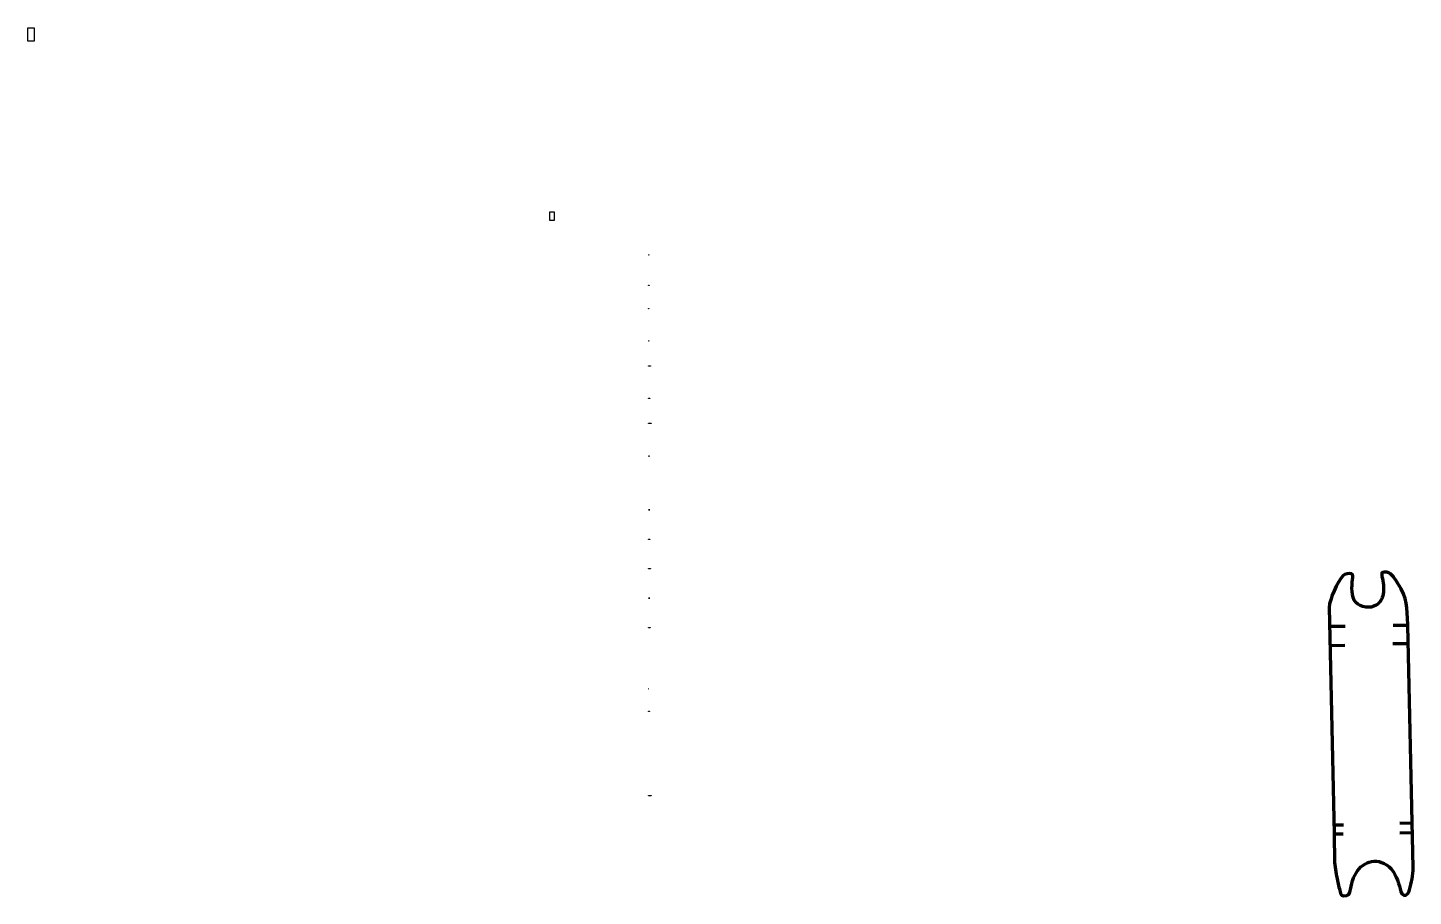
# Model space of a CAD drawing. Header units: millimetres. Extents: x -846 to 1872, y -297 to 1408.
import ezdxf

# ---------------------------------------------------------------- set-up
doc = ezdxf.new("R2010")
doc.units = ezdxf.units.MM
doc.header["$MEASUREMENT"] = 0
doc.header["$XCLIPFRAME"] = 0
doc.layers.add('layer 1', color=7, linetype='Continuous', plot=False)
doc.layers.add('layer 2', color=7, linetype='Continuous')
doc.layers.add('layer 3', color=7, linetype='Continuous')
picture_1 = doc.add_image_def('image1.jpg', size_in_pixel=(45983, 89630))
picture_2 = doc.add_image_def('image2.jpg', size_in_pixel=(16160, 2324))
picture_3 = doc.add_image_def('image3.jpg', size_in_pixel=(15853, 2324))
picture_4 = doc.add_image_def('image4.jpg', size_in_pixel=(21947, 2324))
picture_5 = doc.add_image_def('image5.jpg', size_in_pixel=(16400, 2354))
picture_6 = doc.add_image_def('image6.jpg', size_in_pixel=(16659, 2354))
picture_7 = doc.add_image_def('image7.jpg', size_in_pixel=(11915, 1719))
picture_8 = doc.add_image_def('image8.jpg', size_in_pixel=(27768, 2395))
picture_9 = doc.add_image_def('image9.jpg', size_in_pixel=(16157, 1851))
picture_10 = doc.add_image_def('image10.jpg', size_in_pixel=(21444, 2382))
picture_11 = doc.add_image_def('image11.jpg', size_in_pixel=(7948, 1879))
picture_12 = doc.add_image_def('image12.jpg', size_in_pixel=(5230, 2367))
picture_13 = doc.add_image_def('image13.jpg', size_in_pixel=(9087, 1374))
picture_14 = doc.add_image_def('image14.jpg', size_in_pixel=(6372, 1851))
picture_15 = doc.add_image_def('image15.jpg', size_in_pixel=(5551, 1374))
picture_16 = doc.add_image_def('image16.jpg', size_in_pixel=(10464, 1889))
picture_17 = doc.add_image_def('image17.jpg', size_in_pixel=(26991, 2311))
picture_18 = doc.add_image_def('image18.jpg', size_in_pixel=(65370, 136225))

msp = doc.modelspace()

# ---------------------------------------------------------------- linework, layer by layer
at = {"layer": 'layer 2', "color": 242, "lineweight": 158}
msp.add_open_spline([(1759.6, 279.6), (1769.1, 270.1), (1787.8, 267.2), (1799.6, 274.7), (1799.6, 274.7), (1807.5, 279.8), (1811.2, 287.5), (1813.2, 296.4), (1813.2, 296.4), (1815.1, 307.6), (1812.8, 320.1), (1810.7, 331.1), (1810.7, 331.1), (1810.5, 332.3), (1809.7, 337), (1810.6, 338), (1810.6, 338), (1812, 339.5), (1818.3, 339.5), (1820.4, 339.1), (1820.4, 339.1), (1830.5, 337.1), (1836.8, 325.1), (1842.1, 316.9), (1842.1, 316.9), (1860.5, 288.4), (1860, 269.9), (1861.1, 236.8), (1861.1, 236.8), (1861.1, 236.8), (1861.1, 234.7), (1861.1, 234.7), (1861.1, 234.7), (1861.1, 234.7), (1872.1, -240.1), (1872.1, -240.1), (1872.1, -240.1), (1871.6, -255.1), (1868.6, -269.9), (1864.7, -284.4), (1864.7, -284.4), (1863.2, -289.6), (1860.2, -296.3), (1853.4, -294.7), (1853.4, -294.7), (1847.5, -293.2), (1846.5, -282.4), (1844.9, -277.1), (1844.9, -277.1), (1840.4, -262.1), (1833.5, -243.7), (1819.8, -234.9), (1819.8, -234.9), (1793.3, -218.4), (1765.5, -233.2), (1755.1, -260.8), (1755.1, -260.8), (1752.1, -268.7), (1750.5, -274.9), (1749, -283.3), (1749, -283.3), (1747.7, -291.7), (1745.3, -296.8), (1735.5, -295.8), (1735.5, -295.8), (1731.4, -295.4), (1730.9, -294.9), (1729.5, -290.8), (1729.5, -290.8), (1727.4, -284.8), (1725, -273), (1723.6, -266.4), (1723.6, -266.4), (1721.1, -254.8), (1718.7, -242.4), (1717.6, -230.6), (1717.6, -230.6), (1717.6, -230.6), (1717.2, -173.5), (1717.2, -173.5), (1717.2, -173.5), (1717.2, -173.5), (1706.8, 270), (1706.8, 270), (1706.8, 270), (1708.6, 287.5), (1722.8, 319.5), (1734.7, 332.6), (1734.7, 332.6), (1738.4, 336.6), (1745.9, 337.5), (1750.9, 336.3), (1750.9, 336.3), (1754.9, 335.3), (1753.4, 329), (1753, 325.6), (1753, 325.6), (1751.7, 310.8), (1749.2, 291.7), (1759.6, 279.6)], degree=3, knots=[0, 0, 0, 0, 0.038462, 0.038462, 0.038462, 0.038462, 0.076923, 0.076923, 0.076923, 0.076923, 0.115385, 0.115385, 0.115385, 0.115385, 0.153846, 0.153846, 0.153846, 0.153846, 0.192308, 0.192308, 0.192308, 0.192308, 0.230769, 0.230769, 0.230769, 0.230769, 0.269231, 0.269231, 0.269231, 0.269231, 0.307692, 0.307692, 0.307692, 0.307692, 0.346154, 0.346154, 0.346154, 0.346154, 0.384615, 0.384615, 0.384615, 0.384615, 0.423077, 0.423077, 0.423077, 0.423077, 0.461538, 0.461538, 0.461538, 0.461538, 0.5, 0.5, 0.5, 0.5, 0.538462, 0.538462, 0.538462, 0.538462, 0.576923, 0.576923, 0.576923, 0.576923, 0.615385, 0.615385, 0.615385, 0.615385, 0.653846, 0.653846, 0.653846, 0.653846, 0.692308, 0.692308, 0.692308, 0.692308, 0.730769, 0.730769, 0.730769, 0.730769, 0.769231, 0.769231, 0.769231, 0.769231, 0.807692, 0.807692, 0.807692, 0.807692, 0.846154, 0.846154, 0.846154, 0.846154, 0.884615, 0.884615, 0.884615, 0.884615, 0.923077, 0.923077, 0.923077, 0.923077, 1, 1, 1, 1], dxfattribs=at)
at = {"layer": 'layer 3', "color": 142, "lineweight": 158}
for points in [[(1710.3, 233.7), (1710.3, 233.7), (1738.2, 233.7), (1738.2, 233.7)], [(1861.1, 234.7), (1861.1, 234.7), (1832.6, 234.9), (1832.6, 234.9)], [(1710.5, 195.6), (1710.5, 195.6), (1738, 195.8), (1738, 195.8)], [(1860.3, 199), (1860.3, 199), (1832, 199), (1832, 199)], [(1718.7, -156.7), (1718.7, -156.7), (1735.2, -156.7), (1735.2, -156.7)], [(1869, -153.6), (1869, -153.6), (1845.5, -153.4), (1845.5, -153.4)], [(1718.4, -174.4), (1718.4, -174.4), (1734.7, -174.4), (1734.7, -174.4)], [(1869, -172.4), (1869, -172.4), (1845.5, -172.6), (1845.5, -172.6)]]:
    msp.add_open_spline(points, degree=3, dxfattribs=at)

# ---------------------------------------------------------------- pictures from other files: only their frames are drawn
at = {"layer": 'layer 1', "color": 0}
image = msp.add_image(picture_18, insert=(-834.2, -490.8), size_in_units=(907.9, 1892), dxfattribs=at)
image.set_boundary_path([(-834, -491), (74, 1401)])
image.dxf.flags = 3
image = msp.add_image(picture_1, insert=(175.6, -200.9), size_in_units=(638.7, 1244.9), dxfattribs=at)
image.set_boundary_path([(176, -201), (814, 1044)])
image.dxf.flags = 3
image = msp.add_image(picture_14, insert=(366.6, 949.8), size_in_units=(88.5, 25.7), dxfattribs=at)
image.set_boundary_path([(367, 950), (455, 976)])
image.dxf.flags = 3
image = msp.add_image(picture_13, insert=(366.6, 895.8), size_in_units=(126.2, 19.1), dxfattribs=at)
image.set_boundary_path([(367, 896), (493, 915)])
image.dxf.flags = 3
image = msp.add_image(picture_12, insert=(366.5, 835.3), size_in_units=(72.6, 32.9), dxfattribs=at)
image.set_boundary_path([(367, 835), (439, 868)])
image.dxf.flags = 3
image = msp.add_image(picture_11, insert=(366.6, 778.3), size_in_units=(110.4, 26.1), dxfattribs=at)
image.set_boundary_path([(367, 778), (477, 804)])
image.dxf.flags = 3
image = msp.add_image(picture_10, insert=(366.6, 721), size_in_units=(297.8, 33.1), dxfattribs=at)
image.set_boundary_path([(367, 721), (664, 754)])
image.dxf.flags = 3
image = msp.add_image(picture_9, insert=(366.6, 664.3), size_in_units=(224.4, 25.7), dxfattribs=at)
image.set_boundary_path([(367, 664), (591, 690)])
image.dxf.flags = 3
image = msp.add_image(picture_8, insert=(366.5, 606.7), size_in_units=(385.7, 33.3), dxfattribs=at)
image.set_boundary_path([(367, 607), (752, 640)])
image.dxf.flags = 3
image = msp.add_image(picture_7, insert=(366.6, 551), size_in_units=(165.5, 23.9), dxfattribs=at)
image.set_boundary_path([(367, 551), (532, 575)])
image.dxf.flags = 3
image = msp.add_image(picture_2, insert=(366.6, 435.8), size_in_units=(224.4, 32.3), dxfattribs=at)
image.set_boundary_path([(367, 436), (591, 468)])
image.dxf.flags = 3
image = msp.add_image(picture_3, insert=(366.6, 377.1), size_in_units=(220.2, 32.3), dxfattribs=at)
image.set_boundary_path([(367, 377), (587, 410)])
image.dxf.flags = 3
image = msp.add_image(picture_4, insert=(366.6, 318.4), size_in_units=(304.8, 32.3), dxfattribs=at)
image.set_boundary_path([(367, 318), (671, 350)])
image.dxf.flags = 3
image = msp.add_image(picture_5, insert=(366.6, 259.5), size_in_units=(227.8, 32.7), dxfattribs=at)
image.set_boundary_path([(367, 260), (594, 292)])
image.dxf.flags = 3
image = msp.add_image(picture_6, insert=(366.6, 200.8), size_in_units=(231.4, 32.7), dxfattribs=at)
image.set_boundary_path([(367, 201), (598, 234)])
image.dxf.flags = 3
image = msp.add_image(picture_15, insert=(366.5, 92.6), size_in_units=(77.1, 19.1), dxfattribs=at)
image.set_boundary_path([(367, 93), (444, 112)])
image.dxf.flags = 3
image = msp.add_image(picture_16, insert=(366.5, 40.7), size_in_units=(145.3, 26.2), dxfattribs=at)
image.set_boundary_path([(367, 41), (512, 67)])
image.dxf.flags = 3
image = msp.add_image(picture_17, insert=(366.7, -132.9), size_in_units=(374.9, 32.1), dxfattribs=at)
image.set_boundary_path([(367, -133), (742, -101)])
image.dxf.flags = 3

doc.saveas('drawing.dxf')
